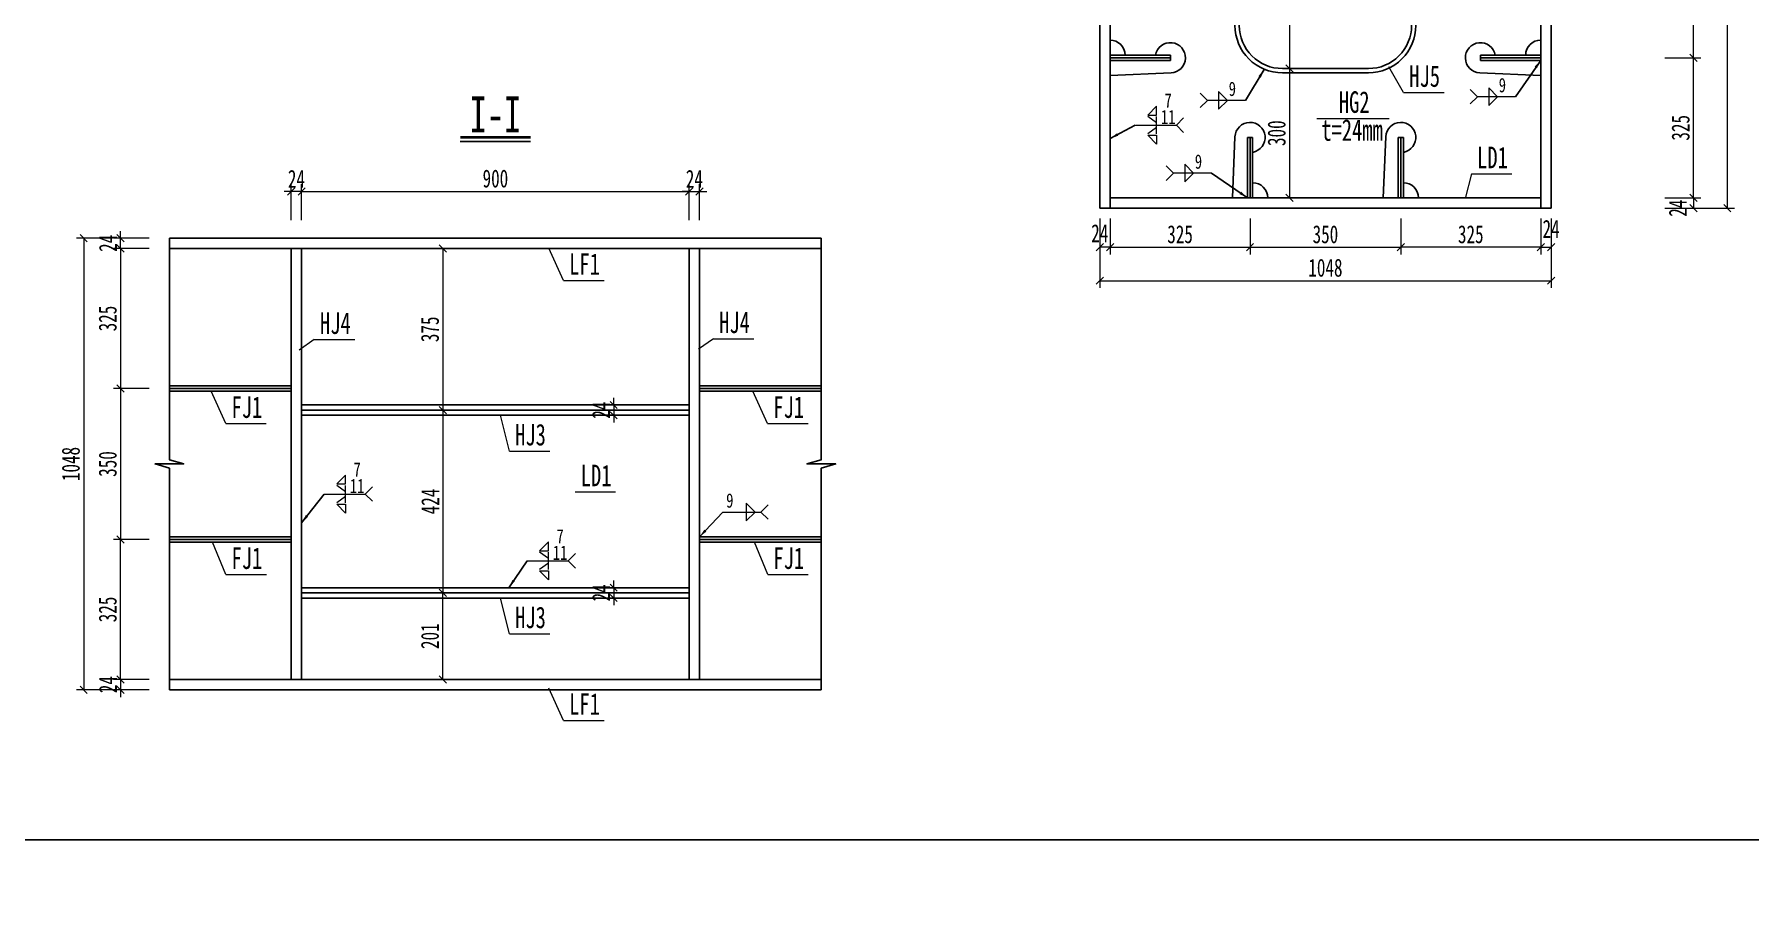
# Model space of a CAD drawing. Header units: millimetres. Extents: x -60009 to 63758, y -2164 to 95433.
# Drawn here: x 14835 to 18818, y 30159 to 32167 of the extents above; entities that cross this region are included whole.
import ezdxf
from ezdxf.enums import TextEntityAlignment as Align

# ---------------------------------------------------------------- set-up
doc = ezdxf.new("R2010")
doc.units = ezdxf.units.MM
doc.layers.get('Defpoints').update_dxf_attribs({"color": 8})
for name, color, linetype, lineweight in [('Dim', 4, 'Continuous', 15), ('文字', 7, 'Continuous', 15), ('标注线及字体', 2, 'Continuous', 15), ('细实线', 4, 'Continuous', 15), ('钢板粗线', 1, 'Continuous', 25)]:
    doc.layers.add(name, color=color, linetype=linetype, lineweight=lineweight)
doc.layers.add('Text', color=4, linetype='Continuous')
doc.styles.add('111', font='仿宋_GB2312.TTF', dxfattribs={"width": 0.7})
doc.styles.add('BM_Dim', font='仿宋_GB2312.TTF', dxfattribs={"width": 0.85})
doc.styles.add('SMEDI', font='仿宋_GB2312.TTF', dxfattribs={"width": 0.75})
doc.styles.get("Standard").update_dxf_attribs({"font": '仿宋_GB2312.TTF'})
doc.dimstyles.new('200', dxfattribs={"dimscale": 0, "dimtxt": 2.5, "dimasz": 1, "dimexe": 1, "dimexo": 1, "dimgap": 0.6, "dimtad": 1, "dimdec": 0, "dimdsep": 46, "dimtxsty": '111', "dimblk": 'OBLIQUE', "dimcen": 0, "dimclrd": 4, "dimclre": 4, "dimclrt": 4, "dimadec": 1, "dimazin": 2, "dimtfac": 1, "dimtdec": 0, "dimtix": 1, "dimtmove": 2, "dimatfit": 3, "dimfxl": 4, "dimfxlon": 1, "dimtolj": 1, "dimlwd": -1, "dimlwe": -1, "dimarcsym": 0})
doc.dimstyles.new('MSteel_1.0_1.0', dxfattribs={"dimtxt": 3, "dimasz": 1.2, "dimexe": 1, "dimexo": 1, "dimgap": 1, "dimtad": 3, "dimtoh": 1, "dimdec": 0, "dimzin": 0, "dimdsep": 46, "dimtxsty": 'Standard', "dimblk": 'ARCHTICK', "dimcen": 0.09, "dimclrd": 3, "dimclre": 3, "dimadec": 0, "dimazin": 0, "dimtfac": 1, "dimtdec": 4, "dimtofl": 0, "dimtmove": 0, "dimatfit": 3, "dimfxl": 1, "dimtolj": 1, "dimtzin": 0, "dimarcsym": 0})

# ---------------------------------------------------------------- blocks, each defined once
blk = doc.blocks.new('_Oblique')
at = {"color": 0, "linetype": 'ByBlock', "lineweight": -2}
blk.add_line((-0.5, -0.5), (0.5, 0.5), dxfattribs=at)
blk = doc.blocks.new('*D271')
at = {"layer": 'Defpoints', "color": 0, "transparency": 16777216}
for p in [(21100.9, 67033.4), (21986.2, 67032), (21099.3, 66017.4), (21984.6, 66032), (21099.2, 65919.6)]:
    blk.add_point(p, dxfattribs=at)
at = {"layer": '细实线', "color": 4, "transparency": 16777216}
for p, q in [((21099.2, 65986.3), (21099.1, 65903)), ((21984.6, 65984.9), (21984.4, 65901.5))]:
    blk.add_line(p, q, dxfattribs=at)
blk.add_arc((-34515894092.1, -21492456430780), 21492484212182.8, 89.907985640573, 89.907985642933, dxfattribs=at)
at = {"layer": '细实线', "color": 4, "transparency": 16777216, "xscale": 16.66666666666666, "yscale": 16.66666666666666, "zscale": 16.66666666666666}
for p, rotation in [((21099.1, 65919.6), 179.9079856429328), ((21984.4, 65918.2), 359.9079856405726)]:
    blk.add_blockref('_Oblique', p, dxfattribs=dict(at, rotation=rotation))
at = {"layer": '细实线', "color": 4, "transparency": 16777216, "insert": (21541.8, 65948.7), "char_height": 41.67, "attachment_point": 5, "rotation": 359.908, "style": '111'}
blk.add_mtext('885', dxfattribs=at)
blk = doc.blocks.new('*D273')
at = {"layer": 'Defpoints', "color": 0, "transparency": 16777216}
for p in [(21101.2, 67117), (21100.9, 67033.4), (21986.2, 67032), (21099.3, 66017.4), (21984.6, 66032)]:
    blk.add_point(p, dxfattribs=at)
at = {"layer": '细实线', "color": 4, "transparency": 16777216}
for p, q in [((21100.9, 67050.4), (21101.1, 67133.7)), ((21986.3, 67049), (21986.4, 67132.3))]:
    blk.add_line(p, q, dxfattribs=at)
blk.add_arc((-34515894092.1, -21492456430780), 21492484213380.2, 89.907985640573, 89.907985642933, dxfattribs=at)
at = {"layer": '细实线', "color": 4, "transparency": 16777216, "xscale": 16.66666666666666, "yscale": 16.66666666666666, "zscale": 16.66666666666666}
for p, rotation in [((21101.1, 67117), 179.9079856429328), ((21986.4, 67115.6), 359.9079856405726)]:
    blk.add_blockref('_Oblique', p, dxfattribs=dict(at, rotation=rotation))
at = {"layer": '细实线', "color": 4, "transparency": 16777216, "insert": (21543.8, 67146.2), "char_height": 41.67, "attachment_point": 5, "rotation": 359.908, "style": '111'}
blk.add_mtext('885', dxfattribs=at)
blk = doc.blocks.new('*D1014')
at = {"layer": 'Defpoints', "color": 0}
for p in [(18539.9, 33835.4), (18301.8, 31763.4), (18766.4, 31763.4)]:
    blk.add_point(p, dxfattribs=at)
at = {"layer": '细实线', "color": 4}
for p, q in [((18699.8, 33835.4), (18783.1, 33835.4)), ((18766.4, 33835.4), (18766.4, 31763.4)), ((18699.8, 31763.4), (18783.1, 31763.4))]:
    blk.add_line(p, q, dxfattribs=at)
at = {"layer": '细实线', "color": 4, "xscale": 16.66666666666666, "yscale": 16.66666666666666, "zscale": 16.66666666666666}
for p, rotation in [((18766.4, 33835.4), 90), ((18766.4, 31763.4), 270)]:
    blk.add_blockref('_Oblique', p, dxfattribs=dict(at, rotation=rotation))
at = {"layer": '细实线', "color": 4, "insert": (18736.6, 32799.4), "char_height": 41.67, "attachment_point": 5, "rotation": 90, "style": '111'}
blk.add_mtext('\\A1;2072', dxfattribs=at)
blk = doc.blocks.new('12-140加劲 有焊孔')
at = {"layer": '钢板粗线'}
for p, q in [((41, 0), (35, 141.5)), ((-41, 0), (41, 0))]:
    blk.add_line(p, q, dxfattribs=at)
for centre, start, end in [((0, 140), 2.441, 260.1291), ((-6, 0), 90, 180)]:
    blk.add_arc(centre, 35, start, end, dxfattribs=at)
blk = doc.blocks.new('12-140加劲 无焊孔')
at = {"layer": 'Defpoints'}
blk.add_line((0, -140), (0, 0), dxfattribs=at)
at = {"layer": '钢板粗线'}
for p, q in [((-6, 0), (6, 0)), ((-6, -140), (-6, 0)), ((6, -140), (6, 0)), ((-6, -140), (6, -140))]:
    blk.add_line(p, q, dxfattribs=at)
blk = doc.blocks.new('*D1018')
at = {"layer": 'Defpoints', "color": 0}
for p in [(17782, 32487.4), (17749.8, 32087.4), (17775.3, 32087.4)]:
    blk.add_point(p, dxfattribs=at)
at = {"layer": '细实线', "color": 4}
for p, q in [((17765.4, 32487.4), (17733.2, 32487.4)), ((17749.8, 32487.4), (17749.8, 32087.4)), ((17758.7, 32087.4), (17733.2, 32087.4))]:
    blk.add_line(p, q, dxfattribs=at)
at = {"layer": '细实线', "color": 4, "xscale": 16.66666666666666, "yscale": 16.66666666666666, "zscale": 16.66666666666666}
for p, rotation in [((17749.8, 32487.4), 90), ((17749.8, 32087.4), 270)]:
    blk.add_blockref('_Oblique', p, dxfattribs=dict(at, rotation=rotation))
at = {"layer": '细实线', "color": 4, "insert": (17720, 32287.4), "char_height": 41.67, "attachment_point": 5, "rotation": 90, "style": '111'}
blk.add_mtext('\\A1;400', dxfattribs=at)
blk = doc.blocks.new('*D1019')
at = {"layer": 'Defpoints', "color": 0}
for p in [(17782, 32087.4), (17749.8, 31787.4), (17775.3, 31787.4)]:
    blk.add_point(p, dxfattribs=at)
at = {"layer": '细实线', "color": 4}
for p, q in [((17765.4, 32087.4), (17733.2, 32087.4)), ((17749.8, 32087.4), (17749.8, 31787.4)), ((17758.7, 31787.4), (17733.2, 31787.4))]:
    blk.add_line(p, q, dxfattribs=at)
at = {"layer": '细实线', "color": 4, "xscale": 16.66666666666666, "yscale": 16.66666666666666, "zscale": 16.66666666666666}
for p, rotation in [((17749.8, 32087.4), 90), ((17749.8, 31787.4), 270)]:
    blk.add_blockref('_Oblique', p, dxfattribs=dict(at, rotation=rotation))
at = {"layer": '细实线', "color": 4, "insert": (17720, 31937.4), "char_height": 41.67, "attachment_point": 5, "rotation": 90, "style": '111'}
blk.add_mtext('\\A1;300', dxfattribs=at)
blk = doc.blocks.new('_ArchTick')
at = {"color": 0, "linetype": 'ByBlock', "const_width": 0.15}
blk.add_lwpolyline([(-0.5, -0.5), (0.5, 0.5)], dxfattribs=at)
blk = doc.blocks.new('角焊缝1')
at = {"layer": 'Dim'}
blk.add_line((-3101.17, 370.22), (-3106.48, 370.22), dxfattribs=at)
blk.add_lwpolyline([(-3107.48, 369.22), (-3106.48, 370.22), (-3107.48, 371.22)], dxfattribs=at)
blk.add_lwpolyline([(-3104.91, 371.45), (-3104.91, 368.99), (-3103.68, 370.22)], close=True, dxfattribs=at)
blk = doc.blocks.new('*D1027')
at = {"layer": 'Defpoints', "color": 0}
for p in [(17333.2, 31793.9), (17658.2, 31793.9), (17658.2, 31672.8)]:
    blk.add_point(p, dxfattribs=at)
at = {"layer": '细实线', "color": 4}
for p, q in [((17333.2, 31739.4), (17333.2, 31656.1)), ((17658.2, 31739.4), (17658.2, 31656.1)), ((17333.2, 31672.8), (17658.2, 31672.8))]:
    blk.add_line(p, q, dxfattribs=at)
at = {"layer": '细实线', "color": 4, "xscale": 16.66666666666666, "yscale": 16.66666666666666, "zscale": 16.66666666666666, "rotation": 180}
blk.add_blockref('_Oblique', (17333.2, 31672.8), dxfattribs=at)
at = {"layer": '细实线', "color": 4, "xscale": 16.66666666666666, "yscale": 16.66666666666666, "zscale": 16.66666666666666}
blk.add_blockref('_Oblique', (17658.2, 31672.8), dxfattribs=at)
at = {"layer": '细实线', "color": 4, "insert": (17495.7, 31702.6), "char_height": 41.67, "attachment_point": 5, "style": '111'}
blk.add_mtext('\\A1;325', dxfattribs=at)
blk = doc.blocks.new('*D1028')
at = {"layer": 'Defpoints', "color": 0}
for p in [(17658.2, 31793.9), (18008.2, 31793.9), (18008.2, 31672.8)]:
    blk.add_point(p, dxfattribs=at)
at = {"layer": '细实线', "color": 4}
for p, q in [((17658.2, 31739.4), (17658.2, 31656.1)), ((18008.2, 31739.4), (18008.2, 31656.1)), ((17658.2, 31672.8), (18008.2, 31672.8))]:
    blk.add_line(p, q, dxfattribs=at)
at = {"layer": '细实线', "color": 4, "xscale": 16.66666666666666, "yscale": 16.66666666666666, "zscale": 16.66666666666666, "rotation": 180}
blk.add_blockref('_Oblique', (17658.2, 31672.8), dxfattribs=at)
at = {"layer": '细实线', "color": 4, "xscale": 16.66666666666666, "yscale": 16.66666666666666, "zscale": 16.66666666666666}
blk.add_blockref('_Oblique', (18008.2, 31672.8), dxfattribs=at)
at = {"layer": '细实线', "color": 4, "insert": (17833.2, 31702.6), "char_height": 41.67, "attachment_point": 5, "style": '111'}
blk.add_mtext('\\A1;350', dxfattribs=at)
blk = doc.blocks.new('*D1029')
at = {"layer": 'Defpoints', "color": 0}
for p in [(18008.2, 31793.9), (18333.2, 31793.9), (18008.2, 31672.8)]:
    blk.add_point(p, dxfattribs=at)
at = {"layer": '细实线', "color": 4}
for p, q in [((18008.2, 31739.4), (18008.2, 31656.1)), ((18333.2, 31739.4), (18333.2, 31656.1)), ((18333.2, 31672.8), (18008.2, 31672.8))]:
    blk.add_line(p, q, dxfattribs=at)
at = {"layer": '细实线', "color": 4, "xscale": 16.66666666666666, "yscale": 16.66666666666666, "zscale": 16.66666666666666, "rotation": 180}
blk.add_blockref('_Oblique', (18008.2, 31672.8), dxfattribs=at)
at = {"layer": '细实线', "color": 4, "xscale": 16.66666666666666, "yscale": 16.66666666666666, "zscale": 16.66666666666666}
blk.add_blockref('_Oblique', (18333.2, 31672.8), dxfattribs=at)
at = {"layer": '细实线', "color": 4, "insert": (18170.7, 31702.6), "char_height": 41.67, "attachment_point": 5, "style": '111'}
blk.add_mtext('\\A1;325', dxfattribs=at)
blk = doc.blocks.new('*D1030')
at = {"layer": 'Defpoints', "color": 0}
for p in [(18357.2, 31809.9), (17309.2, 31775.7), (18357.2, 31595.1)]:
    blk.add_point(p, dxfattribs=at)
at = {"layer": '细实线', "color": 4}
for p, q in [((17309.2, 31661.8), (17309.2, 31578.5)), ((18357.2, 31661.8), (18357.2, 31578.5)), ((17309.2, 31595.1), (18357.2, 31595.1))]:
    blk.add_line(p, q, dxfattribs=at)
at = {"layer": '细实线', "color": 4, "xscale": 16.66666666666666, "yscale": 16.66666666666666, "zscale": 16.66666666666666, "rotation": 180}
blk.add_blockref('_Oblique', (17309.2, 31595.1), dxfattribs=at)
at = {"layer": '细实线', "color": 4, "xscale": 16.66666666666666, "yscale": 16.66666666666666, "zscale": 16.66666666666666}
blk.add_blockref('_Oblique', (18357.2, 31595.1), dxfattribs=at)
at = {"layer": '细实线', "color": 4, "insert": (17833.2, 31625), "char_height": 41.67, "attachment_point": 5, "style": '111'}
blk.add_mtext('\\A1;1048', dxfattribs=at)
blk = doc.blocks.new('*D1031')
at = {"layer": 'Defpoints', "color": 0}
for p in [(17309.2, 31793.9), (17333.2, 31793.9), (17309.2, 31672.8)]:
    blk.add_point(p, dxfattribs=at)
at = {"layer": '细实线', "color": 4}
for p, q in [((17309.2, 31739.4), (17309.2, 31656.1)), ((17333.2, 31739.4), (17333.2, 31656.1)), ((17333.2, 31672.8), (17309.2, 31672.8))]:
    blk.add_line(p, q, dxfattribs=at)
at = {"layer": '细实线', "color": 4, "xscale": 16.66666666666666, "yscale": 16.66666666666666, "zscale": 16.66666666666666, "rotation": 180}
blk.add_blockref('_Oblique', (17309.2, 31672.8), dxfattribs=at)
at = {"layer": '细实线', "color": 4, "xscale": 16.66666666666666, "yscale": 16.66666666666666, "zscale": 16.66666666666666}
blk.add_blockref('_Oblique', (17333.2, 31672.8), dxfattribs=at)
at = {"layer": '细实线', "color": 4, "insert": (17309.2, 31705.2), "char_height": 41.67, "attachment_point": 5, "style": '111'}
blk.add_mtext('\\A1;24', dxfattribs=at)
blk = doc.blocks.new('*D1032')
at = {"layer": 'Defpoints', "color": 0}
for p in [(18333.2, 31793.9), (18357.2, 31793.9), (18357.2, 31672.8)]:
    blk.add_point(p, dxfattribs=at)
at = {"layer": '细实线', "color": 4}
for p, q in [((18333.2, 31739.4), (18333.2, 31656.1)), ((18357.2, 31739.4), (18357.2, 31656.1)), ((18333.2, 31672.8), (18357.2, 31672.8))]:
    blk.add_line(p, q, dxfattribs=at)
at = {"layer": '细实线', "color": 4, "xscale": 16.66666666666666, "yscale": 16.66666666666666, "zscale": 16.66666666666666, "rotation": 180}
blk.add_blockref('_Oblique', (18333.2, 31672.8), dxfattribs=at)
at = {"layer": '细实线', "color": 4, "xscale": 16.66666666666666, "yscale": 16.66666666666666, "zscale": 16.66666666666666}
blk.add_blockref('_Oblique', (18357.2, 31672.8), dxfattribs=at)
at = {"layer": '细实线', "color": 4, "insert": (18357.2, 31715.4), "char_height": 41.67, "attachment_point": 5, "style": '111'}
blk.add_mtext('\\A1;24', dxfattribs=at)
blk = doc.blocks.new('*D1033')
at = {"layer": 'Defpoints', "color": 0}
for p in [(18566.8, 32112.4), (18688, 32112.4), (18566.8, 31787.4)]:
    blk.add_point(p, dxfattribs=at)
at = {"layer": '细实线', "color": 4}
for p, q in [((18621.3, 32112.4), (18704.6, 32112.4)), ((18688, 31787.4), (18688, 32112.4)), ((18621.3, 31787.4), (18704.6, 31787.4))]:
    blk.add_line(p, q, dxfattribs=at)
at = {"layer": '细实线', "color": 4, "xscale": 16.66666666666666, "yscale": 16.66666666666666, "zscale": 16.66666666666666}
for p, rotation in [((18688, 32112.4), 90), ((18688, 31787.4), 270)]:
    blk.add_blockref('_Oblique', p, dxfattribs=dict(at, rotation=rotation))
at = {"layer": '细实线', "color": 4, "insert": (18658.1, 31949.9), "char_height": 41.67, "attachment_point": 5, "rotation": 90, "style": '111'}
blk.add_mtext('\\A1;325', dxfattribs=at)
blk = doc.blocks.new('*D1034')
at = {"layer": 'Defpoints', "color": 0}
for p in [(18566.8, 32462.4), (18688, 32462.4), (18566.8, 32112.4)]:
    blk.add_point(p, dxfattribs=at)
at = {"layer": '细实线', "color": 4}
for p, q in [((18621.3, 32462.4), (18704.6, 32462.4)), ((18688, 32112.4), (18688, 32462.4)), ((18621.3, 32112.4), (18704.6, 32112.4))]:
    blk.add_line(p, q, dxfattribs=at)
at = {"layer": '细实线', "color": 4, "xscale": 16.66666666666666, "yscale": 16.66666666666666, "zscale": 16.66666666666666}
for p, rotation in [((18688, 32462.4), 90), ((18688, 32112.4), 270)]:
    blk.add_blockref('_Oblique', p, dxfattribs=dict(at, rotation=rotation))
at = {"layer": '细实线', "color": 4, "insert": (18658.1, 32287.4), "char_height": 41.67, "attachment_point": 5, "rotation": 90, "style": '111'}
blk.add_mtext('\\A1;350', dxfattribs=at)
blk = doc.blocks.new('*D1036')
at = {"layer": 'Defpoints', "color": 0}
for p in [(18566.8, 31787.4), (18566.8, 31763.4), (18688, 31763.4)]:
    blk.add_point(p, dxfattribs=at)
at = {"layer": '细实线', "color": 4}
for p, q in [((18621.3, 31787.4), (18704.6, 31787.4)), ((18688, 31787.4), (18688, 31763.4)), ((18621.3, 31763.4), (18704.6, 31763.4))]:
    blk.add_line(p, q, dxfattribs=at)
at = {"layer": '细实线', "color": 4, "xscale": 16.66666666666666, "yscale": 16.66666666666666, "zscale": 16.66666666666666}
for p, rotation in [((18688, 31787.4), 90), ((18688, 31763.4), 270)]:
    blk.add_blockref('_Oblique', p, dxfattribs=dict(at, rotation=rotation))
at = {"layer": '细实线', "color": 4, "insert": (18651.4, 31763.4), "char_height": 41.67, "attachment_point": 5, "rotation": 90, "style": '111'}
blk.add_mtext('\\A1;24', dxfattribs=at)
blk = doc.blocks.new('*D1066')
at = {"layer": 'Defpoints', "color": 0}
for p in [(15329.9, 31669.8), (15035.6, 31344.8), (15329.9, 31344.8)]:
    blk.add_point(p, dxfattribs=at)
at = {"layer": '细实线', "color": 4}
for p, q in [((15102.3, 31669.8), (15018.9, 31669.8)), ((15035.6, 31669.8), (15035.6, 31344.8)), ((15102.3, 31344.8), (15018.9, 31344.8))]:
    blk.add_line(p, q, dxfattribs=at)
at = {"layer": '细实线', "color": 4, "xscale": 16.66666666666666, "yscale": 16.66666666666666, "zscale": 16.66666666666666}
for p, rotation in [((15035.6, 31669.8), 90), ((15035.6, 31344.8), 270)]:
    blk.add_blockref('_Oblique', p, dxfattribs=dict(at, rotation=rotation))
at = {"layer": '细实线', "color": 4, "insert": (15005.8, 31507.3), "char_height": 41.67, "attachment_point": 5, "rotation": 90, "style": '111'}
blk.add_mtext('\\A1;325', dxfattribs=at)
blk = doc.blocks.new('*D1067')
at = {"layer": 'Defpoints', "color": 0}
for p in [(15329.9, 31344.8), (15035.6, 30994.8), (15329.9, 30994.8)]:
    blk.add_point(p, dxfattribs=at)
at = {"layer": '细实线', "color": 4}
for p, q in [((15102.3, 31344.8), (15018.9, 31344.8)), ((15035.6, 31344.8), (15035.6, 30994.8)), ((15102.3, 30994.8), (15018.9, 30994.8))]:
    blk.add_line(p, q, dxfattribs=at)
at = {"layer": '细实线', "color": 4, "xscale": 16.66666666666666, "yscale": 16.66666666666666, "zscale": 16.66666666666666}
for p, rotation in [((15035.6, 31344.8), 90), ((15035.6, 30994.8), 270)]:
    blk.add_blockref('_Oblique', p, dxfattribs=dict(at, rotation=rotation))
at = {"layer": '细实线', "color": 4, "insert": (15005.8, 31169.8), "char_height": 41.67, "attachment_point": 5, "rotation": 90, "style": '111'}
blk.add_mtext('\\A1;350', dxfattribs=at)
blk = doc.blocks.new('*D1068')
at = {"layer": 'Defpoints', "color": 0}
for p in [(15035.6, 30994.8), (15329.9, 30994.8), (15329.9, 30669.8)]:
    blk.add_point(p, dxfattribs=at)
at = {"layer": '细实线', "color": 4}
for p, q in [((15102.3, 30994.8), (15018.9, 30994.8)), ((15035.6, 30669.8), (15035.6, 30994.8)), ((15102.3, 30669.8), (15018.9, 30669.8))]:
    blk.add_line(p, q, dxfattribs=at)
at = {"layer": '细实线', "color": 4, "xscale": 16.66666666666666, "yscale": 16.66666666666666, "zscale": 16.66666666666666}
for p, rotation in [((15035.6, 30994.8), 90), ((15035.6, 30669.8), 270)]:
    blk.add_blockref('_Oblique', p, dxfattribs=dict(at, rotation=rotation))
at = {"layer": '细实线', "color": 4, "insert": (15005.8, 30832.3), "char_height": 41.67, "attachment_point": 5, "rotation": 90, "style": '111'}
blk.add_mtext('\\A1;325', dxfattribs=at)
blk = doc.blocks.new('*D1069')
at = {"layer": 'Defpoints', "color": 0}
for p in [(15329.9, 31693.8), (14950, 30645.8), (15329.9, 30645.8)]:
    blk.add_point(p, dxfattribs=at)
at = {"layer": '细实线', "color": 4}
for p, q in [((15016.7, 31693.8), (14933.4, 31693.8)), ((14950, 31693.8), (14950, 30645.8)), ((15016.7, 30645.8), (14933.4, 30645.8))]:
    blk.add_line(p, q, dxfattribs=at)
at = {"layer": '细实线', "color": 4, "xscale": 16.66666666666666, "yscale": 16.66666666666666, "zscale": 16.66666666666666}
for p, rotation in [((14950, 31693.8), 90), ((14950, 30645.8), 270)]:
    blk.add_blockref('_Oblique', p, dxfattribs=dict(at, rotation=rotation))
at = {"layer": '细实线', "color": 4, "insert": (14920.2, 31169.8), "char_height": 41.67, "attachment_point": 5, "rotation": 90, "style": '111'}
blk.add_mtext('\\A1;1048', dxfattribs=at)
blk = doc.blocks.new('*D1070')
at = {"layer": 'Defpoints', "color": 0}
for p in [(15035.6, 31693.8), (15329.9, 31693.8), (15329.9, 31669.8)]:
    blk.add_point(p, dxfattribs=at)
at = {"layer": '细实线', "color": 4}
for p, q in [((15035.6, 31693.8), (15035.6, 31710.4)), ((15102.3, 31693.8), (15018.9, 31693.8)), ((15102.3, 31669.8), (15018.9, 31669.8)), ((15035.6, 31669.8), (15035.6, 31693.8)), ((15035.6, 31669.8), (15035.6, 31653.1))]:
    blk.add_line(p, q, dxfattribs=at)
at = {"layer": '细实线', "color": 4, "xscale": 16.66666666666666, "yscale": 16.66666666666666, "zscale": 16.66666666666666}
for p, rotation in [((15035.6, 31693.8), 270), ((15035.6, 31669.8), 90)]:
    blk.add_blockref('_Oblique', p, dxfattribs=dict(at, rotation=rotation))
at = {"layer": '细实线', "color": 4, "insert": (15006.2, 31681.8), "char_height": 41.67, "attachment_point": 5, "rotation": 90, "style": '111'}
blk.add_mtext('\\A1;24', dxfattribs=at)
blk = doc.blocks.new('*D1071')
at = {"layer": 'Defpoints', "color": 0}
for p in [(15329.9, 30669.8), (15035.6, 30645.8), (15329.9, 30645.8)]:
    blk.add_point(p, dxfattribs=at)
at = {"layer": '细实线', "color": 4}
for p, q in [((15102.3, 30669.8), (15018.9, 30669.8)), ((15035.6, 30669.8), (15035.6, 30686.4)), ((15035.6, 30669.8), (15035.6, 30645.8)), ((15102.3, 30645.8), (15018.9, 30645.8)), ((15035.6, 30645.8), (15035.6, 30629.1))]:
    blk.add_line(p, q, dxfattribs=at)
at = {"layer": '细实线', "color": 4, "xscale": 16.66666666666666, "yscale": 16.66666666666666, "zscale": 16.66666666666666}
for p, rotation in [((15035.6, 30669.8), 270), ((15035.6, 30645.8), 90)]:
    blk.add_blockref('_Oblique', p, dxfattribs=dict(at, rotation=rotation))
at = {"layer": '细实线', "color": 4, "insert": (15006.2, 30657.8), "char_height": 41.67, "attachment_point": 5, "rotation": 90, "style": '111'}
blk.add_mtext('\\A1;24', dxfattribs=at)
blk = doc.blocks.new('*D1072')
at = {"layer": 'Defpoints', "color": 0}
for p in [(16078.2, 31669.8), (15783.9, 31294.8), (16078.2, 31294.8)]:
    blk.add_point(p, dxfattribs=at)
at = {"layer": '细实线', "color": 4}
for p, q in [((15850.6, 31669.8), (15767.3, 31669.8)), ((15783.9, 31669.8), (15783.9, 31294.8)), ((15850.6, 31294.8), (15767.3, 31294.8))]:
    blk.add_line(p, q, dxfattribs=at)
at = {"layer": '细实线', "color": 4, "xscale": 16.66666666666666, "yscale": 16.66666666666666, "zscale": 16.66666666666666}
for p, rotation in [((15783.9, 31669.8), 90), ((15783.9, 31294.8), 270)]:
    blk.add_blockref('_Oblique', p, dxfattribs=dict(at, rotation=rotation))
at = {"layer": '细实线', "color": 4, "insert": (15754.1, 31482.3), "char_height": 41.67, "attachment_point": 5, "rotation": 90, "style": '111'}
blk.add_mtext('\\A1;375', dxfattribs=at)
blk = doc.blocks.new('*D1073')
at = {"layer": 'Defpoints', "color": 0}
for p in [(16078.2, 31294.8), (15783.9, 30870.8), (16078.2, 30870.8)]:
    blk.add_point(p, dxfattribs=at)
at = {"layer": '细实线', "color": 4}
for p, q in [((15850.6, 31294.8), (15767.3, 31294.8)), ((15783.9, 31294.8), (15783.9, 30870.8)), ((15850.6, 30870.8), (15767.3, 30870.8))]:
    blk.add_line(p, q, dxfattribs=at)
at = {"layer": '细实线', "color": 4, "xscale": 16.66666666666666, "yscale": 16.66666666666666, "zscale": 16.66666666666666}
for p, rotation in [((15783.9, 31294.8), 90), ((15783.9, 30870.8), 270)]:
    blk.add_blockref('_Oblique', p, dxfattribs=dict(at, rotation=rotation))
at = {"layer": '细实线', "color": 4, "insert": (15754.6, 31082.8), "char_height": 41.67, "attachment_point": 5, "rotation": 90, "style": '111'}
blk.add_mtext('\\A1;424', dxfattribs=at)
blk = doc.blocks.new('*D1074')
at = {"layer": 'Defpoints', "color": 0}
for p in [(15783.9, 30870.8), (16078.2, 30870.8), (16078.2, 30669.8)]:
    blk.add_point(p, dxfattribs=at)
at = {"layer": '细实线', "color": 4}
for p, q in [((15850.6, 30870.8), (15767.3, 30870.8)), ((15783.9, 30669.8), (15783.9, 30870.8)), ((15850.6, 30669.8), (15767.3, 30669.8))]:
    blk.add_line(p, q, dxfattribs=at)
at = {"layer": '细实线', "color": 4, "xscale": 16.66666666666666, "yscale": 16.66666666666666, "zscale": 16.66666666666666}
for p, rotation in [((15783.9, 30870.8), 90), ((15783.9, 30669.8), 270)]:
    blk.add_blockref('_Oblique', p, dxfattribs=dict(at, rotation=rotation))
at = {"layer": '细实线', "color": 4, "insert": (15754.1, 30770.3), "char_height": 41.67, "attachment_point": 5, "rotation": 90, "style": '111'}
blk.add_mtext('\\A1;201', dxfattribs=at)
blk = doc.blocks.new('*D1075')
at = {"layer": 'Defpoints', "color": 0}
for p in [(16355.9, 31802.2), (15455.9, 31669.8), (16355.9, 31669.8)]:
    blk.add_point(p, dxfattribs=at)
at = {"layer": '细实线', "color": 4}
for p, q in [((15455.9, 31735.5), (15455.9, 31818.8)), ((15455.9, 31802.2), (16355.9, 31802.2)), ((16355.9, 31735.5), (16355.9, 31818.8))]:
    blk.add_line(p, q, dxfattribs=at)
at = {"layer": '细实线', "color": 4, "xscale": 16.66666666666666, "yscale": 16.66666666666666, "zscale": 16.66666666666666, "rotation": 180}
blk.add_blockref('_Oblique', (15455.9, 31802.2), dxfattribs=at)
at = {"layer": '细实线', "color": 4, "xscale": 16.66666666666666, "yscale": 16.66666666666666, "zscale": 16.66666666666666}
blk.add_blockref('_Oblique', (16355.9, 31802.2), dxfattribs=at)
at = {"layer": '细实线', "color": 4, "insert": (15905.9, 31832), "char_height": 41.67, "attachment_point": 5, "style": '111'}
blk.add_mtext('\\A1;900', dxfattribs=at)
blk = doc.blocks.new('*D1076')
at = {"layer": 'Defpoints', "color": 0}
for p in [(15431.9, 31802.2), (15431.9, 31669.8), (15455.9, 31669.8)]:
    blk.add_point(p, dxfattribs=at)
at = {"layer": '细实线', "color": 4}
for p, q in [((15431.9, 31802.2), (15415.3, 31802.2)), ((15431.9, 31735.5), (15431.9, 31818.8)), ((15455.9, 31802.2), (15431.9, 31802.2)), ((15455.9, 31735.5), (15455.9, 31818.8)), ((15455.9, 31802.2), (15472.6, 31802.2))]:
    blk.add_line(p, q, dxfattribs=at)
at = {"layer": '细实线', "color": 4, "xscale": 16.66666666666666, "yscale": 16.66666666666666, "zscale": 16.66666666666666}
blk.add_blockref('_Oblique', (15431.9, 31802.2), dxfattribs=at)
at = {"layer": '细实线', "color": 4, "xscale": 16.66666666666666, "yscale": 16.66666666666666, "zscale": 16.66666666666666, "rotation": 180}
blk.add_blockref('_Oblique', (15455.9, 31802.2), dxfattribs=at)
at = {"layer": '细实线', "color": 4, "insert": (15443.9, 31831.5), "char_height": 41.67, "attachment_point": 5, "style": '111'}
blk.add_mtext('\\A1;24', dxfattribs=at)
blk = doc.blocks.new('*D1077')
at = {"layer": 'Defpoints', "color": 0}
for p in [(16379.9, 31802.2), (16355.9, 31669.8), (16379.9, 31669.8)]:
    blk.add_point(p, dxfattribs=at)
at = {"layer": '细实线', "color": 4}
for p, q in [((16355.9, 31802.2), (16339.3, 31802.2)), ((16355.9, 31735.5), (16355.9, 31818.8)), ((16355.9, 31802.2), (16379.9, 31802.2)), ((16379.9, 31735.5), (16379.9, 31818.8)), ((16379.9, 31802.2), (16396.6, 31802.2))]:
    blk.add_line(p, q, dxfattribs=at)
at = {"layer": '细实线', "color": 4, "xscale": 16.66666666666666, "yscale": 16.66666666666666, "zscale": 16.66666666666666}
blk.add_blockref('_Oblique', (16355.9, 31802.2), dxfattribs=at)
at = {"layer": '细实线', "color": 4, "xscale": 16.66666666666666, "yscale": 16.66666666666666, "zscale": 16.66666666666666, "rotation": 180}
blk.add_blockref('_Oblique', (16379.9, 31802.2), dxfattribs=at)
at = {"layer": '细实线', "color": 4, "insert": (16367.9, 31831.5), "char_height": 41.67, "attachment_point": 5, "style": '111'}
blk.add_mtext('\\A1;24', dxfattribs=at)
blk = doc.blocks.new('*D1078')
at = {"layer": 'Defpoints', "color": 0}
for p in [(16180.6, 31282.8), (16261.7, 31306.8), (16261.7, 31282.8)]:
    blk.add_point(p, dxfattribs=at)
at = {"layer": '细实线', "color": 4}
for p, q in [((16180.6, 31306.8), (16180.6, 31323.4)), ((16245, 31306.8), (16163.9, 31306.8)), ((16245, 31282.8), (16163.9, 31282.8)), ((16180.6, 31306.8), (16180.6, 31282.8)), ((16180.6, 31282.8), (16180.6, 31266.1))]:
    blk.add_line(p, q, dxfattribs=at)
at = {"layer": '细实线', "color": 4, "xscale": 16.66666666666666, "yscale": 16.66666666666666, "zscale": 16.66666666666666}
for p, rotation in [((16180.6, 31306.8), 270), ((16180.6, 31282.8), 90)]:
    blk.add_blockref('_Oblique', p, dxfattribs=dict(at, rotation=rotation))
at = {"layer": '细实线', "color": 4, "insert": (16151.2, 31294.8), "char_height": 41.67, "attachment_point": 5, "rotation": 90, "style": '111'}
blk.add_mtext('\\A1;24', dxfattribs=at)
blk = doc.blocks.new('*D1079')
at = {"layer": 'Defpoints', "color": 0}
for p in [(16261.7, 30882.8), (16180.6, 30858.8), (16261.7, 30858.8)]:
    blk.add_point(p, dxfattribs=at)
at = {"layer": '细实线', "color": 4}
for p, q in [((16245, 30882.8), (16163.9, 30882.8)), ((16180.6, 30882.8), (16180.6, 30899.4)), ((16180.6, 30882.8), (16180.6, 30858.8)), ((16245, 30858.8), (16163.9, 30858.8)), ((16180.6, 30858.8), (16180.6, 30842.1))]:
    blk.add_line(p, q, dxfattribs=at)
at = {"layer": '细实线', "color": 4, "xscale": 16.66666666666666, "yscale": 16.66666666666666, "zscale": 16.66666666666666}
for p, rotation in [((16180.6, 30882.8), 270), ((16180.6, 30858.8), 90)]:
    blk.add_blockref('_Oblique', p, dxfattribs=dict(at, rotation=rotation))
at = {"layer": '细实线', "color": 4, "insert": (16151.2, 30870.8), "char_height": 41.67, "attachment_point": 5, "rotation": 90, "style": '111'}
blk.add_mtext('\\A1;24', dxfattribs=at)
blk = doc.blocks.new('半融透1')
at = {"layer": 'Dim'}
for p, q in [((0.03, 0), (5.74, 0)), ((2.98, 0.34), (1.75, 1.21)), ((2.98, -0.34), (1.75, -1.21))]:
    blk.add_line(p, q, dxfattribs=at)
for points in [[(1.75, 1.41), (2.98, 1.41), (2.98, 2.65)], [(1.75, -1.41), (2.98, -1.41), (2.98, -2.65)]]:
    blk.add_lwpolyline(points, close=True, dxfattribs=at)
for points in [[(2.98, -1.21), (2.98, 0), (2.98, 1.21)], [(6.74, -1), (5.74, 0), (6.74, 1)]]:
    blk.add_lwpolyline(points, dxfattribs=at)
at = {"layer": 'Text', "style": 'SMEDI', "width": 0.75}
blk.add_text('7', height=2, dxfattribs=at).set_placement((4.09, 3.42), align=Align.MIDDLE_LEFT)
blk = doc.blocks.new('角焊缝2')
at = {"layer": 'Dim'}
blk.add_line((-3138.01, 370.22), (-3132.7, 370.22), dxfattribs=at)
blk.add_lwpolyline([(-3134.75, 371.45), (-3134.75, 368.99), (-3133.52, 370.22)], close=True, dxfattribs=at)
blk.add_lwpolyline([(-3131.7, 369.22), (-3132.7, 370.22), (-3131.7, 371.22)], dxfattribs=at)

msp = doc.modelspace()

# ---------------------------------------------------------------- linework, layer by layer
msp.add_line((15824.2, 31917.8), (15987.6, 31917.8))
at = {"const_width": 6}
msp.add_lwpolyline([(15824.2, 31927.8), (15987.6, 31927.8)], dxfattribs=at)
for points in [[(15149.1, 30645.8), (15149.1, 31159.8), (15115.8, 31169.8), (15182.4, 31169.8), (15149.1, 31179.8), (15149.1, 31193.1), (15149.1, 31693.8)], [(16662.7, 30645.8), (16662.7, 31159.8), (16696.1, 31169.8), (16629.4, 31169.8), (16662.7, 31179.8), (16662.7, 31193.1), (16662.7, 31693.8)]]:
    msp.add_lwpolyline(points)
at = {"layer": 'Defpoints'}
for p, q in [((15431.9, 31344.8), (15149.1, 31344.8)), ((16379.9, 31344.8), (16662.7, 31344.8)), ((16355.9, 31294.8), (15455.9, 31294.8)), ((15431.9, 30994.8), (15149.1, 30994.8)), ((16379.9, 30994.8), (16662.7, 30994.8)), ((16355.9, 30870.8), (15455.9, 30870.8))]:
    msp.add_line(p, q, dxfattribs=at)
msp.add_lwpolyline([(12766.5, 34560.8), (19183.2, 34560.8), (19183.2, 30297.5), (12766.5, 30297.5)], close=True, dxfattribs=at)
at = {"layer": '细实线'}
for p, q in [((18014.7, 32031.8), (17980.6, 32091.5)), ((18014.7, 32031.8), (18108.8, 32031.8)), ((17813.4, 31971.4), (17981.6, 31971.4)), ((18172.2, 31842.9), (18157.4, 31786.1)), ((18172.2, 31842.9), (18266.3, 31842.9)), ((16064.1, 31595.7), (16030, 31670.8)), ((16064.1, 31595.7), (16158.2, 31595.7)), ((15485.4, 31458.4), (15450.4, 31434.3)), ((15485.4, 31458.4), (15579.5, 31458.4)), ((16412.3, 31460.5), (16377.2, 31436.4)), ((16412.3, 31460.5), (16506.3, 31460.5)), ((15280, 31263.6), (15245.9, 31338.8)), ((16538, 31263.6), (16504, 31338.8)), ((15938.6, 31199.7), (15917.4, 31282.8)), ((15280, 31263.6), (15374, 31263.6)), ((16538, 31263.6), (16632.1, 31263.6)), ((15938.6, 31199.7), (16032.7, 31199.7)), ((16090.9, 31105.1), (16185, 31105.1)), ((15280.1, 30913.2), (15249.2, 30988.8)), ((16538.2, 30913.2), (16507.3, 30988.8)), ((15280.1, 30913.2), (15374.2, 30913.2)), ((16538.2, 30913.2), (16632.2, 30913.2)), ((15938.6, 30775.7), (15917.4, 30858.8)), ((15938.6, 30775.7), (16032.7, 30775.7)), ((16064.1, 30574.9), (16030, 30650)), ((16064.1, 30574.9), (16158.2, 30574.9))]:
    msp.add_line(p, q, dxfattribs=at)
at = {"layer": '钢板粗线'}
for p, q in [((17309.2, 32808.4), (17309.2, 31763.4)), ((17333.2, 32811.4), (17333.2, 31763.4)), ((18333.2, 31763.4), (18333.2, 32811.4)), ((18357.2, 31763.4), (18357.2, 32808.4)), ((17333.2, 31787.4), (18333.2, 31787.4)), ((17309.2, 31763.4), (18357.2, 31763.4)), ((15149.1, 31693.8), (16662.7, 31693.8)), ((15149.1, 31669.8), (16662.7, 31669.8)), ((15431.9, 31669.8), (15431.9, 30669.8)), ((15455.9, 31669.8), (15455.9, 30669.8)), ((16355.9, 30669.8), (16355.9, 31669.8)), ((16379.9, 31669.8), (16379.9, 30669.8)), ((15431.9, 31350.8), (15149.1, 31350.8)), ((16379.9, 31350.8), (16662.7, 31350.8)), ((15431.9, 31338.8), (15149.1, 31338.8)), ((16379.9, 31338.8), (16662.7, 31338.8)), ((16355.9, 31306.8), (15455.9, 31306.8)), ((16355.9, 31282.8), (15455.9, 31282.8)), ((15431.9, 31000.8), (15149.1, 31000.8)), ((15431.9, 30988.8), (15149.1, 30988.8)), ((16379.9, 31000.8), (16662.7, 31000.8)), ((16379.9, 30988.8), (16662.7, 30988.8)), ((16355.9, 30882.8), (15455.9, 30882.8)), ((16355.9, 30858.8), (15455.9, 30858.8)), ((15149.1, 30669.8), (16662.7, 30669.8)), ((15149.1, 30645.8), (16662.7, 30645.8))]:
    msp.add_line(p, q, dxfattribs=at)
for points in [[(17623.2, 32387.4), (17623.2, 32187.4, 0.414214), (17733.2, 32077.4), (17933.2, 32077.4, 0.414214), (18043.2, 32187.4), (18043.2, 32387.4, 0.414214), (17933.2, 32497.4), (17733.2, 32497.4, 0.414214)], [(17633.2, 32387.4), (17633.2, 32187.4, 0.414214), (17733.2, 32087.4), (17933.2, 32087.4, 0.414214), (18033.2, 32187.4), (18033.2, 32387.4, 0.414214), (17933.2, 32487.4), (17733.2, 32487.4, 0.414214)]]:
    msp.add_lwpolyline(points, format="xyb", close=True, dxfattribs=at)

# ---------------------------------------------------------------- block references
at = {"layer": '细实线'}
for name, rotation in [('12-140加劲 有焊孔', 270), ('12-140加劲 无焊孔', 90.00000000000001)]:
    msp.add_blockref(name, (17333.2, 32112.4), dxfattribs=dict(at, rotation=rotation))
at = {"layer": '细实线', "xscale": -1}
for name, p, rotation in [('12-140加劲 有焊孔', (18333.2, 32112.4), 89.99999999999974), ('12-140加劲 无焊孔', (18333.2, 32112.4), 270), ('12-140加劲 无焊孔', (17658.2, 31787.4), 180), ('12-140加劲 无焊孔', (18008.2, 31787.4), 180)]:
    msp.add_blockref(name, p, dxfattribs=dict(at, rotation=rotation))
at = {"layer": '细实线', "xscale": 16.66666666666666, "yscale": 16.66666666666666, "zscale": 16.66666666666666}
for name, p in [('半融透1', (17391.4, 31956)), ('角焊缝1', (69333.8, 25843.1)), ('角焊缝1', (69960.8, 25851.7)), ('角焊缝1', (69255.1, 25674.3)), ('半融透1', (15508.2, 31099.9)), ('角焊缝2', (68734.3, 24887.9)), ('半融透1', (15979.5, 30945.1))]:
    msp.add_blockref(name, p, dxfattribs=at)
at = {"layer": '细实线', "xscale": -1}
for p in [(17658.2, 31787.4), (18008.2, 31787.4)]:
    msp.add_blockref('12-140加劲 有焊孔', p, dxfattribs=at)

# ---------------------------------------------------------------- texts
at = {"layer": 'Text', "style": 'SMEDI', "width": 0.75}
for s, height, p in [('9', 33.3, (18235.6, 32048.9)), ('9', 33.3, (17608.6, 32040.3)), ('11', 33.33, (17451.2, 31975)), ('9', 33.3, (17529.9, 31871.5)), ('11', 33.33, (15567.9, 31118.9)), ('9', 33.3, (16441.7, 31085.1)), ('11', 33.33, (16039.2, 30964))]:
    msp.add_text(s, height=height, dxfattribs=at).set_placement(p, align=Align.MIDDLE_LEFT)
at = {"layer": '文字', "style": 'BM_Dim', "width": 0.7}
for s, p in [('HJ5', (18063.6, 32029.9)), ('HG2', (17900, 31969.6)), ('t=24mm', (17895, 31904.8)), ('LD1', (18221.1, 31841.1)), ('LF1', (16112.9, 31593.8)), ('HJ4', (15534.3, 31456.6)), ('HJ4', (16461.1, 31458.6)), ('FJ1', (15328.8, 31261.8)), ('FJ1', (16586.9, 31261.8)), ('HJ3', (15987.4, 31197.9)), ('LD1', (16139.8, 31103.2)), ('FJ1', (15328.9, 30911.3)), ('FJ1', (16587, 30911.3)), ('HJ3', (15987.4, 30773.9)), ('LF1', (16112.9, 30573))]:
    msp.add_text(s, height=50, dxfattribs=at).set_placement(p, align=Align.BOTTOM_CENTER)
at = {"layer": '标注线及字体', "style": '111', "width": 0.7}
msp.add_text('I-I', height=83.33, dxfattribs=at).set_placement((15905.9, 31981.2), align=Align.MIDDLE)

# ---------------------------------------------------------------- dimensions: what is measured, and where the dimension line sits
at = {"layer": '细实线'}
for base, picture, middle in [((21101.2, 67117), '*D273', (21543.8, 67146.2)), ((21099.2, 65919.6), '*D271', (21541.8, 65948.7))]:
    dim = msp.add_angular_dim_2l(base=base, line1=((21099.3, 66017.4), (21100.9, 67033.4)), line2=((21986.2, 67032), (21984.6, 66032)), text='885', dimstyle='200', override={"dimscale": 16.666667, "dimtxsty": '111', "dimblk": 'Oblique'}, dxfattribs=at)
    dim.commit()
    dim.dimension.update_dxf_attribs({"geometry": picture, "text_midpoint": middle})
for base, p1, p2, angle, override, picture, middle in [((18766.4, 31763.4), (18539.9, 33835.4), (18301.8, 31763.4), 90, {"dimscale": 16.666667, "dimblk": 'Oblique'}, '*D1014', (18736.6, 32799.4)), ((17749.8, 32087.4), (17782, 32487.4), (17775.3, 32087.4), 90, {"dimscale": 16.666667, "dimblk": 'Oblique'}, '*D1018', (17720, 32287.4)), ((18688, 32462.4), (18566.8, 32112.4), (18566.8, 32462.4), 90, {"dimscale": 16.666667}, '*D1034', (18658.1, 32287.4)), ((18688, 32112.4), (18566.8, 31787.4), (18566.8, 32112.4), 90, {"dimscale": 16.666667}, '*D1033', (18658.1, 31949.9)), ((17749.8, 31787.4), (17782, 32087.4), (17775.3, 31787.4), 90, {"dimscale": 16.666667, "dimblk": 'Oblique'}, '*D1019', (17720, 31937.4)), ((16379.9, 31802.2), (16355.9, 31669.8), (16379.9, 31669.8), 180, {"dimscale": 16.666667, "dimblk": 'Oblique'}, '*D1077', (16367.9, 31831.5)), ((18008.2, 31672.8), (18333.2, 31793.9), (18008.2, 31793.9), 180, {"dimscale": 16.666667}, '*D1029', (18170.7, 31702.6)), ((15035.6, 31693.8), (15329.9, 31669.8), (15329.9, 31693.8), 270, {"dimscale": 16.666667, "dimblk": 'Oblique'}, '*D1070', (15006.2, 31681.8)), ((14950, 30645.8), (15329.9, 31693.8), (15329.9, 30645.8), 270, {"dimscale": 16.666667, "dimblk": 'Oblique'}, '*D1069', (14920.2, 31169.8)), ((15035.6, 31344.8), (15329.9, 31669.8), (15329.9, 31344.8), 270, {"dimscale": 16.666667, "dimblk": 'Oblique'}, '*D1066', (15005.8, 31507.3)), ((15783.9, 31294.8), (16078.2, 31669.8), (16078.2, 31294.8), 270, {"dimscale": 16.666667, "dimblk": 'Oblique'}, '*D1072', (15754.1, 31482.3)), ((15035.6, 30994.8), (15329.9, 31344.8), (15329.9, 30994.8), 270, {"dimscale": 16.666667, "dimblk": 'Oblique'}, '*D1067', (15005.8, 31169.8)), ((16180.6, 31282.8), (16261.7, 31306.8), (16261.7, 31282.8), 90, {"dimscale": 16.666667, "dimblk": 'Oblique'}, '*D1078', (16151.2, 31294.8)), ((15783.9, 30870.8), (16078.2, 31294.8), (16078.2, 30870.8), 270, {"dimscale": 16.666667, "dimblk": 'Oblique'}, '*D1073', (15754.6, 31082.8)), ((15035.6, 30994.8), (15329.9, 30669.8), (15329.9, 30994.8), 90, {"dimscale": 16.666667, "dimblk": 'Oblique'}, '*D1068', (15005.8, 30832.3)), ((15783.9, 30870.8), (16078.2, 30669.8), (16078.2, 30870.8), 90, {"dimscale": 16.666667, "dimblk": 'Oblique'}, '*D1074', (15754.1, 30770.3)), ((16180.6, 30858.8), (16261.7, 30882.8), (16261.7, 30858.8), 90, {"dimscale": 16.666667, "dimblk": 'Oblique'}, '*D1079', (16151.2, 30870.8)), ((15035.6, 30645.8), (15329.9, 30669.8), (15329.9, 30645.8), 90, {"dimscale": 16.666667, "dimblk": 'Oblique'}, '*D1071', (15006.2, 30657.8))]:
    dim = msp.add_linear_dim(base=base, p1=p1, p2=p2, angle=angle, dimstyle='200', override=override, dxfattribs=at)
    dim.commit()
    dim.dimension.update_dxf_attribs({"geometry": picture, "text_midpoint": middle})
for base, p1, p2, override, picture, middle in [((15431.9, 31802.2), (15455.9, 31669.8), (15431.9, 31669.8), {"dimscale": 16.666667, "dimblk": 'Oblique'}, '*D1076', (15443.9, 31831.5)), ((16355.9, 31802.2), (15455.9, 31669.8), (16355.9, 31669.8), {"dimscale": 16.666667, "dimblk": 'Oblique'}, '*D1075', (15905.9, 31832)), ((18357.2, 31595.1), (17309.2, 31775.7), (18357.2, 31809.9), {"dimscale": 16.666667}, '*D1030', (17833.2, 31625)), ((17658.2, 31672.8), (17333.2, 31793.9), (17658.2, 31793.9), {"dimscale": 16.666667}, '*D1027', (17495.7, 31702.6)), ((18008.2, 31672.8), (17658.2, 31793.9), (18008.2, 31793.9), {"dimscale": 16.666667}, '*D1028', (17833.2, 31702.6))]:
    dim = msp.add_linear_dim(base=base, p1=p1, p2=p2, dimstyle='200', override=override, dxfattribs=at)
    dim.commit()
    dim.dimension.update_dxf_attribs({"geometry": picture, "text_midpoint": middle})
dim = msp.add_linear_dim(base=(17309.2, 31672.8), p1=(17333.2, 31793.9), p2=(17309.2, 31793.9), dimstyle='200', override={"dimscale": 16.666667, "dimblk": 'Oblique'}, dxfattribs=at)
dim.commit()
dim.dimension.update_dxf_attribs({"geometry": '*D1031', "text_midpoint": (17309.2, 31705.2), "dimtype": 160})
for base, p1, p2, angle, picture, middle in [((18357.2, 31672.8), (18333.2, 31793.9), (18357.2, 31793.9), 180, '*D1032', (18357.2, 31715.4)), ((18688, 31763.4), (18566.8, 31787.4), (18566.8, 31763.4), 90, '*D1036', (18651.4, 31763.4))]:
    dim = msp.add_linear_dim(base=base, p1=p1, p2=p2, angle=angle, dimstyle='200', override={"dimscale": 16.666667, "dimblk": 'Oblique'}, dxfattribs=at)
    dim.commit()
    dim.dimension.update_dxf_attribs({"geometry": picture, "text_midpoint": middle, "dimtype": 160})

# ---------------------------------------------------------------- leaders
at = {"layer": 'Dim'}
for points in [[(18333.2, 32106.4), (18274.5, 32022.1)], [(17690.9, 32085.3), (17647.6, 32013.5)], [(17333.2, 31924.9), (17391.4, 31956)], [(17652.2, 31787.4), (17568.9, 31844.7)], [(15455.9, 31033.4), (15508.2, 31099.9)], [(16379.9, 31000.8), (16434.1, 31058.3)], [(15937.2, 30882.8), (15979.5, 30945.1)]]:
    msp.add_leader(points, dimstyle='MSteel_1.0_1.0', override={"dimscale": 16.666667, "dimclrd": 256}, dxfattribs=at)

doc.saveas('drawing.dxf')
